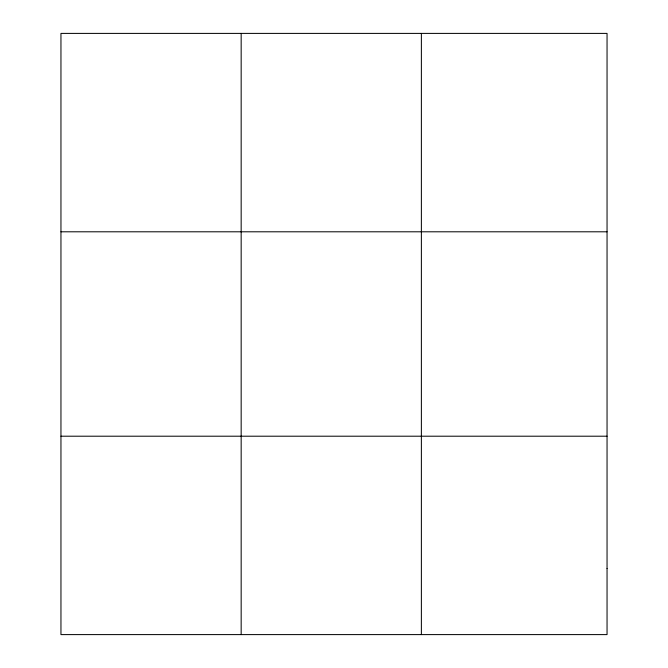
<?xml version="1.0" encoding="UTF-8"?>
<svg xmlns="http://www.w3.org/2000/svg" width="668" height="668" viewBox="0 0 668 668"><rect width="100%" height="100%" fill="white"/><g stroke="black" fill="none" stroke-linecap="round" stroke-linejoin="round"><path stroke-width="1" d="M241.165 634.6L241.165 33.4M421.374 634.6L421.374 33.4M60.955 231.796L607.045 231.796M60.955 436.204L607.045 436.204M607.045 568.468L607.045 634.6L60.955 634.6L60.955 33.4L607.045 33.4L607.045 568.468"/></g></svg>
